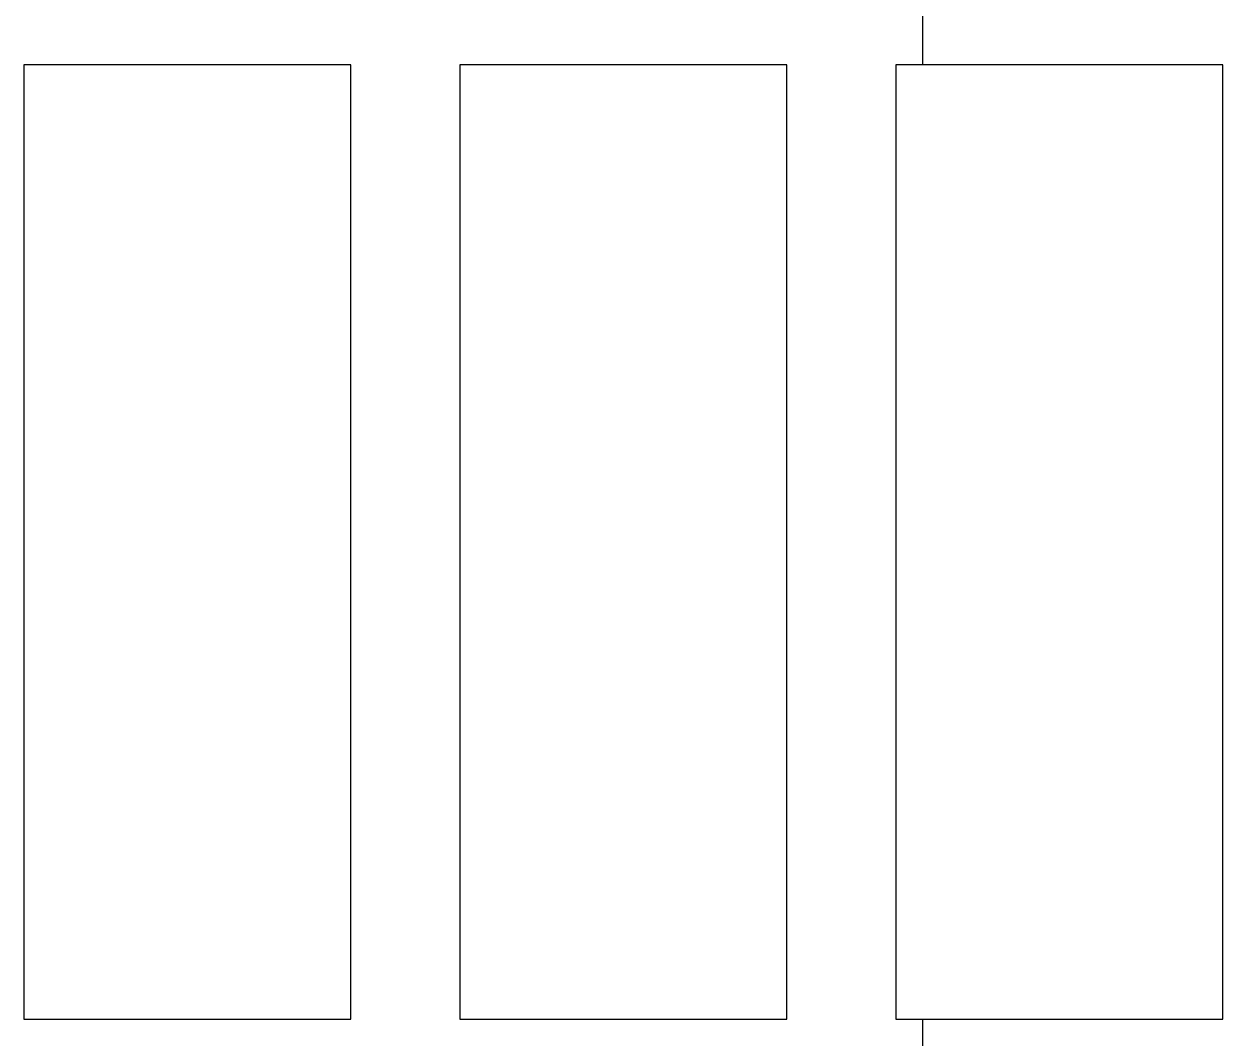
# Model space of a CAD drawing. Header units: millimetres. Extents: x -853432 to -773672, y -18171 to 22484.
# Drawn here: x -793432 to -792332, y -3689 to -2759 of the extents above; entities that cross this region are included whole.
import ezdxf
from ezdxf.xclip import XClip

# ---------------------------------------------------------------- set-up
doc = ezdxf.new("R2010")
doc.units = ezdxf.units.MM
doc.header["$XCLIPFRAME"] = 0
doc.layers.add('000 - WIPEOUT', color=250, linetype='Continuous')
doc.layers.add('A11_ALU.SOLID SHEET', color=2, linetype='Continuous')
doc.layers.add('A-ANNO-NOTE', color=3, linetype='Continuous', lineweight=25)

# ---------------------------------------------------------------- blocks, each defined once
blk = doc.blocks.new('*U1535')
at = {"color": 3}
for points in [[(-437.5, -11850), (437.5, -11850), (437.5, -12150), (-437.5, -12150)], [(-437.5, -12250), (437.5, -12250), (437.5, -12550), (-437.5, -12550)], [(-437.5, -12650), (437.5, -12650), (437.5, -12950), (-437.5, -12950)]]:
    blk.add_wipeout(points, dxfattribs=at).dxf.layer = '000 - WIPEOUT'
at = {"layer": 'A11_ALU.SOLID SHEET', "color": 0, "linetype": 'ByBlock'}
for points in [[(-437.5, -12150), (437.5, -12150), (437.5, -11850), (-437.5, -11850)], [(-437.5, -12550), (437.5, -12550), (437.5, -12250), (-437.5, -12250)], [(-437.5, -12950), (437.5, -12950), (437.5, -12650), (-437.5, -12650)]]:
    blk.add_lwpolyline(points, close=True, dxfattribs=at)
blk = doc.blocks.new('*U1697')
at = {"layer": 'A11_ALU.SOLID SHEET', "color": 0, "linetype": 'ByBlock', "rotation": 90}
blk.add_blockref('*U1535', (-60600, -6813), dxfattribs=at)

msp = doc.modelspace()

# ---------------------------------------------------------------- linework, layer by layer
at = {"layer": 'A-ANNO-NOTE'}
msp.add_line((-792608.1, 3416.5), (-792608.1, -10818.3), dxfattribs=at)

# ---------------------------------------------------------------- next in the draw order: block references
at = {"layer": 'A11_ALU.SOLID SHEET'}
ref = msp.add_blockref('*U1697', (-744682.4, 3579), dxfattribs=at)
XClip(ref).set_block_clipping_path([(-104690.1238047112, -9620.0029952966), (-34092.6543255156, 14392.9971737705)])

doc.saveas('drawing.dxf')
